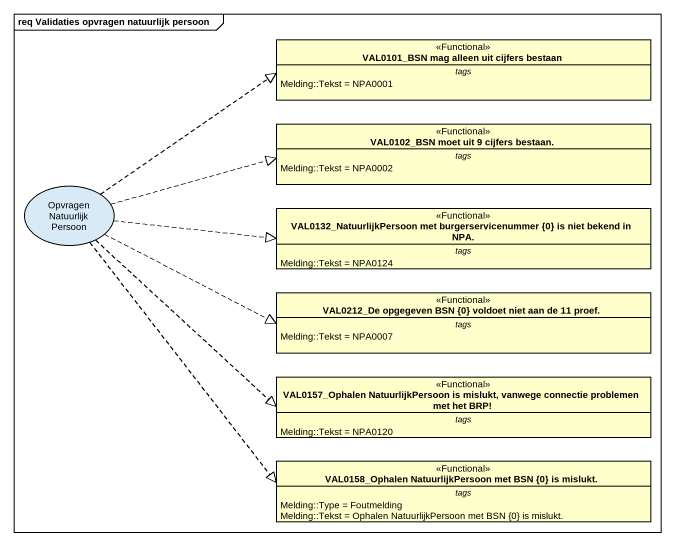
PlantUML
@startuml
mainframe req Validaties opvragen natuurlijk persoon
allowmixing
hide circle
hide empty members
class "VAL0101_BSN mag alleen uit cijfers bestaan" as VAL0101_BSN_mag_alleen_uit <<Functional>> {
  -- tags --
  Melding::Tekst = NPA0001
}
class "VAL0102_BSN moet uit 9 cijfers bestaan." as VAL0102_BSN_moet_uit_9 <<Functional>> {
  -- tags --
  Melding::Tekst = NPA0002
}
usecase "Opvragen Natuurlijk Persoon" as Opvragen_Natuurlijk_Persoon
class "VAL0132_NatuurlijkPersoon met burgerservicenummer {0} is niet bekend in NPA." as VAL0132_NatuurlijkPersoon <<Functional>> {
  -- tags --
  Melding::Tekst = NPA0124
}
class "VAL0212_De opgegeven BSN {0} voldoet niet aan de 11 proef." as VAL0212_De_opgegeven_BSN_0 <<Functional>> {
  -- tags --
  Melding::Tekst = NPA0007
}
class "VAL0157_Ophalen NatuurlijkPersoon is mislukt, vanwege connectie problemen met het BRP!" as VAL0157_Ophalen <<Functional>> {
  -- tags --
  Melding::Tekst = NPA0120
}
class "VAL0158_Ophalen NatuurlijkPersoon met BSN {0} is mislukt." as VAL0158_Ophalen <<Functional>> {
  -- tags --
  Melding::Type = Foutmelding
  Melding::Tekst = Ophalen NatuurlijkPersoon met BSN {0} is mislukt.
}
Opvragen_Natuurlijk_Persoon .right.|> VAL0101_BSN_mag_alleen_uit
Opvragen_Natuurlijk_Persoon .right.|> VAL0102_BSN_moet_uit_9
Opvragen_Natuurlijk_Persoon .right.|> VAL0132_NatuurlijkPersoon
Opvragen_Natuurlijk_Persoon .right.|> VAL0212_De_opgegeven_BSN_0
Opvragen_Natuurlijk_Persoon .right.|> VAL0157_Ophalen
Opvragen_Natuurlijk_Persoon ..|> VAL0158_Ophalen
@enduml
